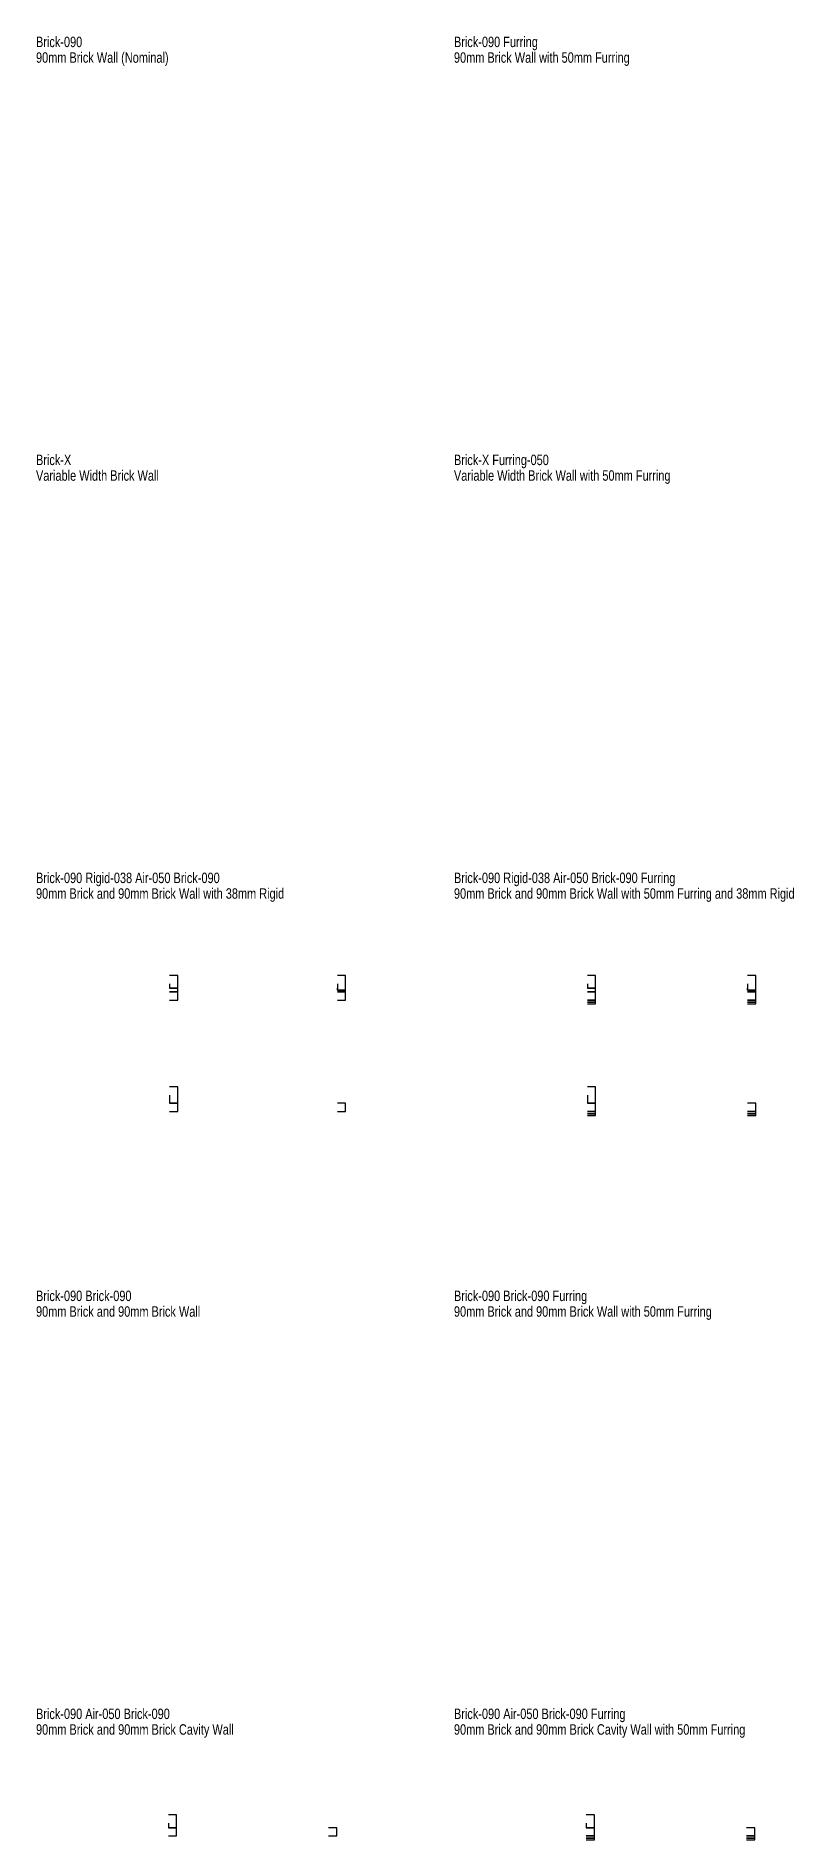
# Model space of a CAD drawing. Header units: millimetres. Extents: x 55 to 8345, y 0 to 19731.
import ezdxf

# ---------------------------------------------------------------- set-up
doc = ezdxf.new("R2010")
doc.units = ezdxf.units.MM
doc.header["$LTSCALE"] = 0.5
doc.linetypes.add('HIDDEN', pattern=[0.375, 0.25, -0.125])
doc.layers.add('X-WallDescriptions', color=5, linetype='HIDDEN')
doc.layers.add('X-WallEndcapPolylines', color=6, linetype='Continuous')
doc.styles.add('Title', font='ARIAL.TTF', dxfattribs={"width": 0.75})

msp = doc.modelspace()

# ---------------------------------------------------------------- linework, layer by layer
at = {"layer": 'X-WallEndcapPolylines'}
for points in [[(1514, 9365), (1514, 9315), (1604, 9315), (1604, 9455), (1514, 9455)], [(1514, 9277), (1604, 9277), (1604, 9315), (1514, 9315)], [(1514, 9187), (1604, 9187), (1604, 9277), (1514, 9277)], [(3351, 9365), (3351, 9296), (3441, 9296), (3441, 9455), (3351, 9455)], [(3351, 9277), (3441, 9277), (3441, 9296), (3351, 9296), (3351, 9315)], [(3351, 9187), (3441, 9187), (3441, 9277), (3351, 9277)], [(6086, 9365), (6086, 9315), (6176, 9315), (6176, 9455), (6086, 9455)], [(6086, 9277), (6176, 9277), (6176, 9315), (6086, 9315)], [(6086, 9187), (6176, 9187), (6176, 9277), (6086, 9277)], [(7837, 9365), (7837, 9296), (7927, 9296), (7927, 9455), (7837, 9455)], [(7837, 9277), (7927, 9277), (7927, 9296), (7837, 9296), (7837, 9315)], [(7837, 9187), (7927, 9187), (7927, 9277), (7837, 9277)], [(6086, 9162), (6176, 9162), (6176, 9187), (6086, 9187)], [(6086, 9144), (6176, 9144), (6176, 9162), (6086, 9162)], [(7837, 9162), (7927, 9162), (7927, 9187), (7837, 9187)], [(7837, 9144), (7927, 9144), (7927, 9162), (7837, 9162)], [(1514, 8146), (1514, 8058), (1604, 8058), (1604, 8236), (1514, 8236)], [(6086, 8146), (6086, 8058), (6176, 8058), (6176, 8236), (6086, 8236)], [(1514, 7968), (1604, 7968), (1604, 8058), (1514, 8058)], [(3351, 7968), (3441, 7968), (3441, 8058), (3351, 8058)], [(6086, 7968), (6176, 7968), (6176, 8058), (6086, 8058)], [(6086, 7943), (6176, 7943), (6176, 7968), (6086, 7968)], [(6086, 7925), (6176, 7925), (6176, 7943), (6086, 7943)], [(7838, 7968), (7928, 7968), (7928, 8058), (7838, 8058)], [(7838, 7943), (7928, 7943), (7928, 7968), (7838, 7968)], [(7838, 7925), (7928, 7925), (7928, 7943), (7838, 7943)], [(1502, 183), (1502, 133), (1592, 133), (1592, 273), (1502, 273)], [(6074, 183), (6074, 133), (6164, 133), (6164, 273), (6074, 273)], [(1502, 43), (1592, 43), (1592, 133), (1502, 133)], [(3255, 43), (3345, 43), (3345, 133), (3255, 133)], [(6074, 43), (6164, 43), (6164, 133), (6074, 133)], [(6074, 18), (6164, 18), (6164, 43), (6074, 43)], [(6074, 0), (6164, 0), (6164, 18), (6074, 18)], [(7827, 43), (7917, 43), (7917, 133), (7827, 133)], [(7827, 18), (7917, 18), (7917, 43), (7827, 43)], [(7827, 0), (7917, 0), (7917, 18), (7827, 18)]]:
    msp.add_lwpolyline(points, dxfattribs=at)
for points in [[(3351, 8146, 0, 0, 0), (3351, 8058, 2, 2, 0), (3441, 8058, 0, 0, 0), (3441, 8236, 0, 0, 0), (3351, 8236, 0, 0, 0)], [(7838, 8146, 0, 0, 0), (7838, 8058, 2, 2, 0), (7928, 8058, 0, 0, 0), (7928, 8236, 0, 0, 0), (7838, 8236, 0, 0, 0)], [(3255, 183, 0, 0, 0), (3255, 133, 2, 2, 0), (3345, 133, 0, 0, 0), (3345, 273, 0, 0, 0), (3255, 273, 0, 0, 0)], [(7827, 183, 0, 0, 0), (7827, 133, 2, 2, 0), (7917, 133, 0, 0, 0), (7917, 273, 0, 0, 0), (7827, 273, 0, 0, 0)]]:
    msp.add_lwpolyline(points, format="xyseb", dxfattribs=at)

# ---------------------------------------------------------------- texts
at = {"layer": 'X-WallDescriptions', "style": 'Title', "width": 0.75}
for s, p in [('90mm Brick Wall (Nominal)', (54, 19439)), ('Brick-090', (54, 19610)), ('90mm Brick Wall with 50mm Furring', (4626, 19439)), ('Brick-090 Furring', (4626, 19610)), ('Brick-X', (54, 15038)), ('Brick-X Furring-050', (4626, 15038)), ('Variable Width Brick Wall', (54, 14867)), ('Variable Width Brick Wall with 50mm Furring', (4626, 14867)), ('Brick-090 Rigid-038 Air-050 Brick-090', (54, 10466)), ('Brick-090 Rigid-038 Air-050 Brick-090 Furring', (4626, 10466)), ('90mm Brick and 90mm Brick Wall with 38mm Rigid', (54, 10295)), ('90mm Brick and 90mm Brick Wall with 50mm Furring and 38mm Rigid', (4626, 10295)), ('Brick-090 Brick-090', (54, 5894)), ('Brick-090 Brick-090 Furring', (4626, 5894)), ('90mm Brick and 90mm Brick Wall', (54, 5723)), ('90mm Brick and 90mm Brick Wall with 50mm Furring', (4626, 5723)), ('Brick-090 Air-050 Brick-090', (54, 1322)), ('Brick-090 Air-050 Brick-090 Furring', (4626, 1322)), ('90mm Brick and 90mm Brick Cavity Wall', (54, 1151)), ('90mm Brick and 90mm Brick Cavity Wall with 50mm Furring', (4626, 1151))]:
    msp.add_text(s, height=114.3, dxfattribs=at).set_placement(p)

doc.saveas('drawing.dxf')
